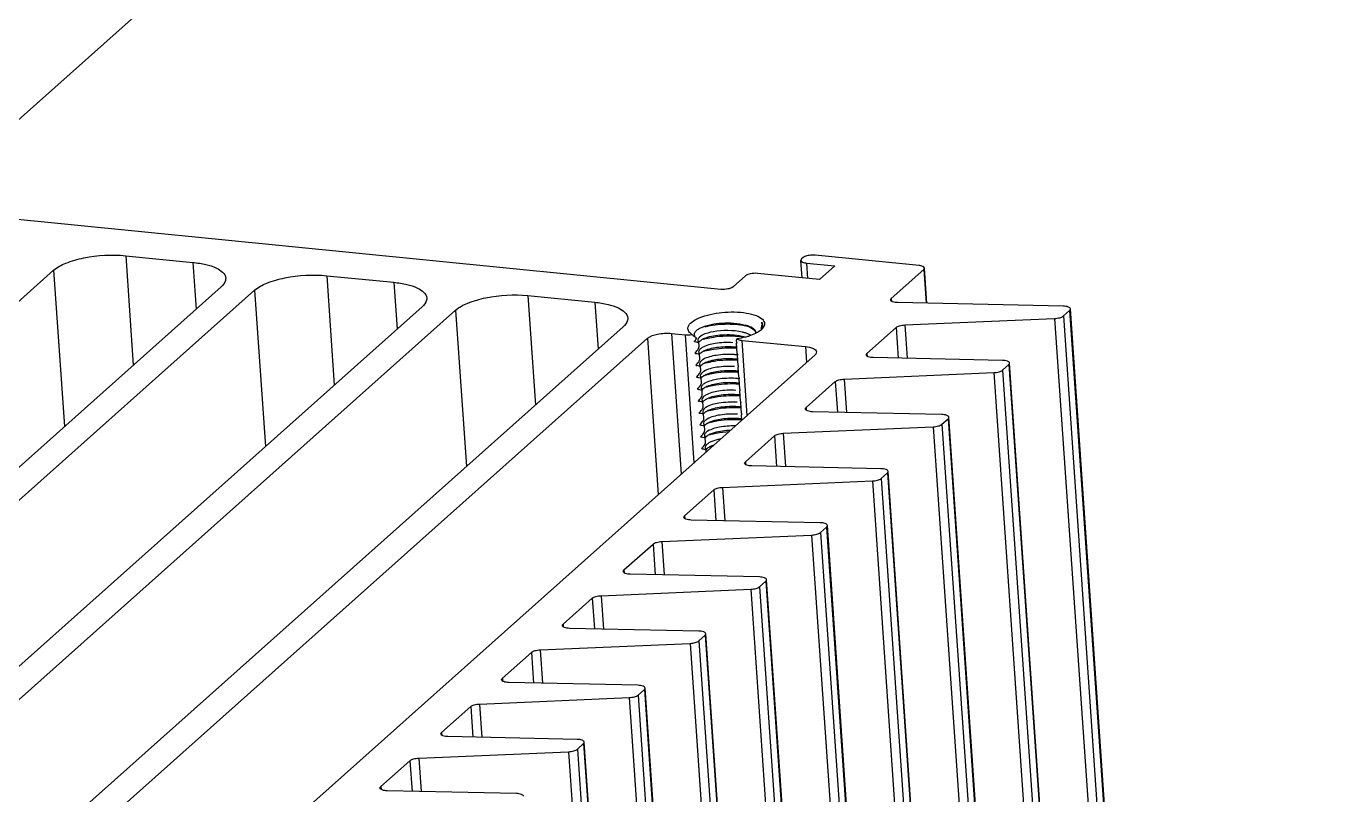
# Model space of a CAD drawing. Extents: x -425 to 6552, y -3049 to 3105.
# Drawn here: x 28.8 to 59.18, y -1692.19 to -1674.24 of the extents above; entities that cross this region are included whole.
import ezdxf

# ---------------------------------------------------------------- set-up
doc = ezdxf.new("R2010")
doc.units = 0
doc.layers.get('0').update_dxf_attribs({"linetype": 'CONTINUOUS'})

msp = doc.modelspace()

# ---------------------------------------------------------------- linework, layer by layer
at = {"color": 7, "linetype": 'CONTINUOUS'}
for p, q in [((47.046, -1660.006), (28.254, -1676.758)), ((45.017, -1680.389), (5.923, -1676.514)), ((31.127, -1679.605), (32.691, -1679.76)), ((31.127, -1679.605), (31.303, -1682.159)), ((49.639, -1679.832), (47.215, -1679.592)), ((32.691, -1679.76), (32.766, -1680.854)), ((46.91, -1680.12), (46.882, -1679.713)), ((46.934, -1679.649), (46.9, -1679.679)), ((47.01, -1679.775), (47.675, -1679.841)), ((47.01, -1679.775), (47.035, -1680.133)), ((47.675, -1679.841), (47.316, -1680.16)), ((49.823, -1680.715), (49.767, -1679.894)), ((14.494, -1693.27), (29.442, -1679.945)), ((29.442, -1679.945), (29.693, -1683.594)), ((35.819, -1680.07), (37.382, -1680.225)), ((35.819, -1680.07), (35.994, -1682.624)), ((37.382, -1680.225), (37.458, -1681.32)), ((45.588, -1680.074), (45.298, -1680.333)), ((47.316, -1680.16), (45.869, -1680.017)), ((48.993, -1680.602), (49.749, -1679.928)), ((49.749, -1679.928), (49.803, -1680.714)), ((33.351, -1680.333), (18.404, -1693.658)), ((19.185, -1693.736), (34.133, -1680.41)), ((34.133, -1680.41), (34.384, -1684.059)), ((38.043, -1680.798), (23.095, -1694.123)), ((40.51, -1680.535), (42.074, -1680.69)), ((40.51, -1680.535), (40.685, -1683.089)), ((42.074, -1680.69), (42.149, -1681.785)), ((48.993, -1680.602), (48.997, -1680.666)), ((53.005, -1680.783), (49.141, -1680.7)), ((23.877, -1694.201), (38.825, -1680.875)), ((38.825, -1680.875), (39.075, -1684.525)), ((49.308, -1681.22), (52.804, -1681.069)), ((52.804, -1681.069), (58.815, -1768.537)), ((53.009, -1681.01), (53.154, -1680.881)), ((53.009, -1681.01), (59.02, -1768.478)), ((53.154, -1680.881), (59.165, -1768.349)), ((59.183, -1768.315), (53.172, -1680.847)), ((42.734, -1681.263), (27.786, -1694.588)), ((43.864, -1681.417), (44.182, -1681.449)), ((43.864, -1681.417), (44.09, -1684.702)), ((44.339, -1681.441), (44.324, -1681.43)), ((45.588, -1681.229), (45.591, -1681.23)), ((48.423, -1681.884), (49.102, -1681.279)), ((49.102, -1681.279), (49.152, -1681.995)), ((49.308, -1681.22), (49.361, -1681.999)), ((28.867, -1694.399), (43.302, -1681.531)), ((43.302, -1681.531), (43.553, -1685.18)), ((44.182, -1681.449), (44.387, -1684.437)), ((44.506, -1681.725), (44.499, -1681.625)), ((45.379, -1681.606), (45.378, -1681.593)), ((45.398, -1681.885), (45.382, -1681.646)), ((45.501, -1681.58), (46.992, -1681.727)), ((45.501, -1681.58), (45.622, -1683.336)), ((46.992, -1681.727), (47.017, -1682.092)), ((47.212, -1681.919), (32.776, -1694.787)), ((44.525, -1682.004), (44.518, -1681.903)), ((45.418, -1682.163), (45.401, -1681.925)), ((48.423, -1681.884), (48.427, -1681.948)), ((51.587, -1682.047), (48.572, -1681.982)), ((44.544, -1682.282), (44.537, -1682.181)), ((45.437, -1682.441), (45.42, -1682.203)), ((47.89, -1682.484), (51.386, -1682.333)), ((51.386, -1682.333), (57.397, -1769.801)), ((51.591, -1682.274), (51.736, -1682.145)), ((51.591, -1682.274), (57.602, -1769.742)), ((51.736, -1682.145), (57.747, -1769.613)), ((57.765, -1769.579), (51.754, -1682.111)), ((44.563, -1682.56), (44.556, -1682.46)), ((45.456, -1682.72), (45.439, -1682.481)), ((47.005, -1683.148), (47.685, -1682.543)), ((47.685, -1682.543), (47.734, -1683.259)), ((47.89, -1682.484), (47.943, -1683.263)), ((44.582, -1682.839), (44.575, -1682.738)), ((45.475, -1682.998), (45.459, -1682.759)), ((44.601, -1683.117), (44.594, -1683.016)), ((45.494, -1683.276), (45.478, -1683.038)), ((47.005, -1683.148), (47.009, -1683.212)), ((50.169, -1683.311), (47.154, -1683.246)), ((44.62, -1683.395), (44.613, -1683.294)), ((45.505, -1683.44), (45.497, -1683.316)), ((50.173, -1683.538), (50.318, -1683.409)), ((50.173, -1683.538), (56.184, -1771.006)), ((50.318, -1683.409), (56.329, -1770.877)), ((56.347, -1770.843), (50.336, -1683.375)), ((44.639, -1683.673), (44.633, -1683.573)), ((44.659, -1683.952), (44.652, -1683.851)), ((45.587, -1684.412), (46.267, -1683.807)), ((46.267, -1683.807), (46.316, -1684.523)), ((46.472, -1683.748), (49.968, -1683.597)), ((46.472, -1683.748), (46.525, -1684.527)), ((49.968, -1683.597), (55.979, -1771.065)), ((44.674, -1684.18), (44.671, -1684.129)), ((45.587, -1684.412), (45.592, -1684.476)), ((48.751, -1684.575), (45.736, -1684.51)), ((48.755, -1684.802), (48.9, -1684.673)), ((48.9, -1684.673), (54.911, -1772.141)), ((54.929, -1772.107), (48.918, -1684.639)), ((44.169, -1685.676), (44.849, -1685.071)), ((44.849, -1685.071), (44.898, -1685.787)), ((45.054, -1685.012), (48.55, -1684.861)), ((45.054, -1685.012), (45.107, -1685.791)), ((48.55, -1684.861), (54.561, -1772.329)), ((48.755, -1684.802), (54.766, -1772.27)), ((44.169, -1685.676), (44.174, -1685.74)), ((47.333, -1685.839), (44.318, -1685.774)), ((47.337, -1686.066), (47.482, -1685.937)), ((47.482, -1685.937), (53.494, -1773.405)), ((53.511, -1773.371), (47.5, -1685.903)), ((43.636, -1686.276), (47.132, -1686.125)), ((43.636, -1686.276), (43.69, -1687.055)), ((47.132, -1686.125), (53.143, -1773.593)), ((47.337, -1686.066), (53.348, -1773.534)), ((42.751, -1686.94), (43.431, -1686.335)), ((43.431, -1686.335), (43.48, -1687.051)), ((42.751, -1686.94), (42.756, -1687.004)), ((45.916, -1687.103), (42.9, -1687.038)), ((45.919, -1687.33), (46.064, -1687.201)), ((46.064, -1687.201), (52.076, -1774.669)), ((52.093, -1774.635), (46.082, -1687.167)), ((42.218, -1687.54), (45.714, -1687.389)), ((45.714, -1687.389), (51.725, -1774.857)), ((45.919, -1687.33), (51.931, -1774.798)), ((41.333, -1688.204), (42.013, -1687.599)), ((42.013, -1687.599), (42.062, -1688.315)), ((42.218, -1687.54), (42.272, -1688.319)), ((41.333, -1688.204), (41.338, -1688.268)), ((44.498, -1688.367), (41.482, -1688.302)), ((40.8, -1688.804), (44.296, -1688.653)), ((44.296, -1688.653), (50.307, -1776.121)), ((44.501, -1688.594), (44.647, -1688.465)), ((44.501, -1688.594), (50.513, -1776.062)), ((44.647, -1688.465), (50.658, -1775.933)), ((50.676, -1775.899), (44.664, -1688.431)), ((39.915, -1689.468), (40.595, -1688.863)), ((40.595, -1688.863), (40.644, -1689.579)), ((40.8, -1688.804), (40.854, -1689.583)), ((39.915, -1689.468), (39.92, -1689.532)), ((43.08, -1689.631), (40.064, -1689.566)), ((39.382, -1690.068), (42.878, -1689.917)), ((42.878, -1689.917), (48.89, -1777.385)), ((43.084, -1689.858), (43.229, -1689.729)), ((43.084, -1689.858), (49.095, -1777.326)), ((43.229, -1689.729), (49.24, -1777.197)), ((49.258, -1777.163), (43.246, -1689.695)), ((38.498, -1690.732), (39.177, -1690.127)), ((39.177, -1690.127), (39.226, -1690.843)), ((39.382, -1690.068), (39.436, -1690.847)), ((38.498, -1690.732), (38.502, -1690.796)), ((41.662, -1690.895), (38.646, -1690.83)), ((41.666, -1691.122), (41.811, -1690.993)), ((41.666, -1691.122), (47.677, -1778.59)), ((41.811, -1690.993), (47.822, -1778.461)), ((47.84, -1778.427), (41.828, -1690.959)), ((37.08, -1691.996), (37.759, -1691.391)), ((37.759, -1691.391), (37.808, -1692.107)), ((37.964, -1691.332), (41.46, -1691.181)), ((37.964, -1691.332), (38.018, -1692.111)), ((41.46, -1691.181), (47.472, -1778.649)), ((37.08, -1691.996), (37.084, -1692.06)), ((40.244, -1692.159), (37.229, -1692.094))]:
    msp.add_line(p, q, dxfattribs=at)
for centre, radius, start, end in [((44.368, -1681.3), 0.124, 194.6675, 197.9932), ((45.274, -1682.441), 1.079, 73.198, 76.9904), ((45.396, -1682.036), 0.83, 72.7103, 76.5685), ((45.659, -1680.987), 0.457, 307.5987, 308.7641), ((45.775, -1681.214), 0.201, 2.4301, 16.2556), ((45.747, -1681.086), 0.324, 314.5652, 316.0454), ((44.959, -1679.917), 1.779, 251.3247, 252.2676), ((44.155, -1681.324), 0.362, 323.43, 325.7218), ((44.539, -1681.572), 0.0618, 174.0515, 183.9082), ((44.565, -1681.559), 0.0906, 212.9522, 218.5234), ((45.005, -1682.828), 1.332, 104.6714, 108.1079), ((44.846, -1682.055), 0.564, 113.9571, 115.8566), ((45.556, -1681.594), 0.177, 184.0004, 195.0615), ((45.498, -1681.603), 0.122, 151.8524, 156.8515), ((45.238, -1683.31), 1.832, 79.6564, 84.1024), ((45.542, -1681.164), 0.418, 260.8778, 264.3808), ((45.16, -1679.91), 1.649, 284.8684, 287.9839), ((45.463, -1681.931), 0.534, 61.5746, 63.1947), ((44.978, -1680.196), 1.779, 251.3247, 252.2676), ((44.558, -1681.85), 0.0615, 175.8112, 183.9343), ((44.584, -1681.837), 0.0915, 213.6089, 218.5093), ((45.024, -1683.106), 1.332, 104.6714, 108.1079), ((44.865, -1682.333), 0.564, 113.9629, 115.8579), ((45.203, -1683.611), 1.702, 83.2682, 86.0179), ((45.575, -1681.872), 0.177, 183.9895, 195.0529), ((44.997, -1680.474), 1.779, 251.3247, 252.2676), ((44.577, -1682.128), 0.0615, 175.8127, 183.9347), ((44.604, -1682.115), 0.0915, 213.6135, 218.5093), ((45.044, -1683.385), 1.332, 104.6714, 108.1079), ((44.884, -1682.612), 0.564, 113.9638, 115.8568), ((45.594, -1682.151), 0.177, 183.9895, 195.0529), ((45.016, -1680.752), 1.779, 251.3247, 252.2676), ((44.596, -1682.407), 0.0615, 175.8129, 183.9343), ((44.623, -1682.393), 0.0915, 213.609, 218.5093), ((45.063, -1683.663), 1.332, 104.6714, 108.1079), ((44.903, -1682.89), 0.564, 113.9683, 115.8581), ((45.082, -1683.941), 1.332, 104.6714, 108.1079), ((44.921, -1683.167), 0.563, 114.055, 115.859), ((45.242, -1684.167), 1.702, 83.268, 86.0075), ((45.613, -1682.429), 0.177, 183.9901, 195.0532), ((45.036, -1681.03), 1.779, 251.3247, 252.2676), ((44.615, -1682.685), 0.0615, 175.8181, 183.9348), ((44.642, -1682.672), 0.0915, 213.6153, 218.5092), ((44.634, -1682.963), 0.0615, 175.9112, 183.9355), ((45.138, -1684.353), 1.471, 103.3147, 106.3993), ((45.632, -1682.707), 0.177, 183.9895, 195.0529), ((45.085, -1681.218), 1.874, 251.3432, 252.0317), ((44.661, -1682.95), 0.0916, 213.6396, 218.5087), ((44.653, -1683.241), 0.0611, 178.7809, 183.9648), ((45.12, -1684.498), 1.332, 104.6714, 108.1079), ((44.96, -1683.724), 0.563, 114.0464, 115.8593), ((45.651, -1682.986), 0.177, 183.9902, 195.0532), ((45.074, -1681.587), 1.779, 251.3247, 252.2676), ((45.123, -1681.775), 1.874, 251.3431, 252.0324), ((44.681, -1683.227), 0.0929, 214.5795, 218.4913), ((44.673, -1683.52), 0.0615, 175.9041, 183.9354), ((44.699, -1683.506), 0.0916, 213.6377, 218.5088), ((45.139, -1684.776), 1.332, 104.6714, 108.1079), ((44.982, -1684.008), 0.57, 113.6818, 115.8502), ((45.671, -1683.264), 0.177, 183.9895, 195.0529), ((45.112, -1682.144), 1.779, 251.3247, 252.2676), ((44.692, -1683.798), 0.0615, 175.7541, 183.9338), ((44.718, -1683.785), 0.0915, 213.6143, 218.5093), ((45.158, -1685.054), 1.332, 104.6714, 108.1079), ((45, -1684.285), 0.569, 113.7509, 115.8512), ((45.131, -1682.422), 1.779, 251.3247, 252.2676), ((44.711, -1684.076), 0.0616, 175.0209, 183.9234), ((44.737, -1684.063), 0.0911, 213.3103, 218.5156), ((44.987, -1684.495), 0.493, 115.8961, 117.4415)]:
    msp.add_arc(centre, radius, start, end, dxfattribs=at)
for points, knots in [([(29.442, -1679.945), (29.524, -1679.872), (29.758, -1679.753), (30.32, -1679.599), (30.802, -1679.572), (31.127, -1679.605)], [0, 0, 0, 0, 0.188786, 0.439266, 1, 1, 1, 1]), ([(47.141, -1679.59), (47.1, -1679.592), (47.028, -1679.602), (46.957, -1679.628), (46.934, -1679.649)], [0, 0, 0, 0, 0.57438, 1, 1, 1, 1]), ([(32.691, -1679.76), (32.794, -1679.77), (32.985, -1679.801), (33.257, -1679.882), (33.451, -1680.022), (33.458, -1680.129)], [0, 0, 0, 0, 0.351097, 0.639532, 1, 1, 1, 1]), ([(46.882, -1679.713), (46.883, -1679.731), (46.932, -1679.766), (46.979, -1679.772), (47.01, -1679.775)], [0, 0, 0, 0, 0.361171, 1, 1, 1, 1]), ([(49.767, -1679.894), (49.766, -1679.876), (49.716, -1679.841), (49.67, -1679.835), (49.639, -1679.832)], [0, 0, 0, 0, 0.361171, 1, 1, 1, 1]), ([(33.458, -1680.129), (33.459, -1680.146), (33.452, -1680.225), (33.397, -1680.292), (33.351, -1680.333)], [0, 0, 0, 0, 0.217324, 1, 1, 1, 1]), ([(34.133, -1680.41), (34.215, -1680.337), (34.449, -1680.218), (35.011, -1680.064), (35.493, -1680.037), (35.819, -1680.07)], [0, 0, 0, 0, 0.188786, 0.439266, 1, 1, 1, 1]), ([(37.382, -1680.225), (37.486, -1680.235), (37.676, -1680.266), (37.948, -1680.347), (38.142, -1680.487), (38.149, -1680.594)], [0, 0, 0, 0, 0.351097, 0.639532, 1, 1, 1, 1]), ([(45.869, -1680.017), (45.815, -1680.012), (45.719, -1680.018), (45.62, -1680.046), (45.588, -1680.074)], [0, 0, 0, 0, 0.562544, 1, 1, 1, 1]), ([(38.825, -1680.875), (38.907, -1680.802), (39.14, -1680.683), (39.702, -1680.529), (40.185, -1680.503), (40.51, -1680.535)], [0, 0, 0, 0, 0.188786, 0.439266, 1, 1, 1, 1]), ([(45.298, -1680.333), (45.266, -1680.361), (45.167, -1680.388), (45.071, -1680.395), (45.017, -1680.389)], [0, 0, 0, 0, 0.437456, 1, 1, 1, 1]), ([(38.149, -1680.594), (38.151, -1680.611), (38.143, -1680.69), (38.089, -1680.757), (38.043, -1680.798)], [0, 0, 0, 0, 0.217324, 1, 1, 1, 1]), ([(42.074, -1680.69), (42.177, -1680.7), (42.367, -1680.731), (42.64, -1680.812), (42.833, -1680.952), (42.841, -1681.059)], [0, 0, 0, 0, 0.351097, 0.639532, 1, 1, 1, 1]), ([(49.141, -1680.7), (49.102, -1680.699), (49.045, -1680.696), (48.976, -1680.658), (48.975, -1680.636)], [0, 0, 0, 0, 0.646088, 1, 1, 1, 1]), ([(53.172, -1680.847), (53.17, -1680.825), (53.102, -1680.787), (53.045, -1680.784), (53.005, -1680.783)], [0, 0, 0, 0, 0.353912, 1, 1, 1, 1]), ([(42.841, -1681.059), (42.842, -1681.076), (42.835, -1681.155), (42.78, -1681.222), (42.734, -1681.263)], [0, 0, 0, 0, 0.217324, 1, 1, 1, 1]), ([(44.251, -1681.262), (44.265, -1681.219), (44.347, -1681.131), (44.61, -1680.998), (45.048, -1680.91), (45.503, -1680.912), (45.82, -1680.987), (45.943, -1681.049), (45.984, -1681.088)], [0, 0, 0, 0, 0.074225, 0.181756, 0.475206, 0.784396, 0.908781, 1, 1, 1, 1]), ([(45.984, -1681.088), (46.013, -1681.115), (46.061, -1681.199), (46.01, -1681.28), (45.98, -1681.311)], [0, 0, 0, 0, 0.485507, 1, 1, 1, 1]), ([(52.804, -1681.069), (52.845, -1681.067), (52.916, -1681.057), (52.986, -1681.031), (53.009, -1681.01)], [0, 0, 0, 0, 0.57436, 1, 1, 1, 1]), ([(43.302, -1681.531), (43.366, -1681.475), (43.563, -1681.42), (43.756, -1681.407), (43.864, -1681.417)], [0, 0, 0, 0, 0.437456, 1, 1, 1, 1]), ([(44.399, -1681.425), (44.401, -1681.418), (44.41, -1681.386), (44.434, -1681.36), (44.454, -1681.343)], [0, 0, 0, 0, 0.215027, 1, 1, 1, 1]), ([(44.454, -1681.343), (44.46, -1681.338), (44.488, -1681.316), (44.519, -1681.299), (44.544, -1681.287)], [0, 0, 0, 0, 0.223291, 1, 1, 1, 1]), ([(45.517, -1681.39), (45.295, -1681.338), (44.959, -1681.343), (44.621, -1681.426), (44.483, -1681.517), (44.478, -1681.565)], [0, 0, 0, 0, 0.622238, 0.866685, 1, 1, 1, 1]), ([(44.544, -1681.287), (44.697, -1681.213), (45.054, -1681.156), (45.414, -1681.173), (45.588, -1681.229)], [0, 0, 0, 0, 0.481005, 1, 1, 1, 1]), ([(44.616, -1681.539), (44.733, -1681.488), (45.012, -1681.439), (45.292, -1681.443), (45.44, -1681.468)], [0, 0, 0, 0, 0.458296, 1, 1, 1, 1]), ([(44.649, -1681.261), (44.799, -1681.221), (45.116, -1681.184), (45.434, -1681.205), (45.59, -1681.238)], [0, 0, 0, 0, 0.49328, 1, 1, 1, 1]), ([(45.591, -1681.23), (45.622, -1681.24), (45.716, -1681.276), (45.815, -1681.344), (45.834, -1681.412)], [0, 0, 0, 0, 0.320096, 1, 1, 1, 1]), ([(45.768, -1681.302), (45.76, -1681.296), (45.72, -1681.272), (45.677, -1681.255), (45.642, -1681.244)], [0, 0, 0, 0, 0.219849, 1, 1, 1, 1]), ([(45.938, -1681.349), (45.93, -1681.355), (45.893, -1681.381), (45.854, -1681.403), (45.823, -1681.418)], [0, 0, 0, 0, 0.228877, 1, 1, 1, 1]), ([(45.967, -1681.158), (45.984, -1681.185), (46.001, -1681.254), (45.967, -1681.316), (45.945, -1681.343)], [0, 0, 0, 0, 0.475043, 1, 1, 1, 1]), ([(49.102, -1681.279), (49.125, -1681.258), (49.196, -1681.232), (49.266, -1681.222), (49.308, -1681.22)], [0, 0, 0, 0, 0.42564, 1, 1, 1, 1]), ([(44.339, -1681.441), (44.35, -1681.45), (44.389, -1681.478), (44.427, -1681.507), (44.454, -1681.528)], [0, 0, 0, 0, 0.285779, 1, 1, 1, 1]), ([(44.497, -1681.628), (44.491, -1681.634), (44.458, -1681.622), (44.435, -1681.617), (44.417, -1681.611)], [0, 0, 0, 0, 0.321065, 1, 1, 1, 1]), ([(44.477, -1681.576), (44.478, -1681.578), (44.478, -1681.583), (44.479, -1681.588), (44.48, -1681.591)], [0, 0, 0, 0, 0.496907, 1, 1, 1, 1]), ([(44.48, -1681.591), (44.481, -1681.594), (44.484, -1681.6), (44.487, -1681.605), (44.489, -1681.608)], [0, 0, 0, 0, 0.488937, 1, 1, 1, 1]), ([(44.487, -1681.784), (44.49, -1681.779), (44.499, -1681.76), (44.506, -1681.74), (44.506, -1681.725)], [0, 0, 0, 0, 0.302143, 1, 1, 1, 1]), ([(44.494, -1681.615), (44.495, -1681.616), (44.496, -1681.619), (44.497, -1681.621), (44.498, -1681.622)], [0, 0, 0, 0, 0.560792, 1, 1, 1, 1]), ([(44.499, -1681.625), (44.499, -1681.625), (44.499, -1681.626), (44.498, -1681.627), (44.497, -1681.628)], [0, 0, 0, 0, 0.518763, 1, 1, 1, 1]), ([(44.498, -1681.622), (44.498, -1681.622), (44.498, -1681.623), (44.499, -1681.624), (44.499, -1681.625)], [0, 0, 0, 0, 0.539374, 1, 1, 1, 1]), ([(44.508, -1681.611), (44.52, -1681.597), (44.542, -1681.58), (44.565, -1681.566), (44.571, -1681.562)], [0, 0, 0, 0, 0.716872, 1, 1, 1, 1]), ([(45.292, -1681.634), (45.155, -1681.625), (44.914, -1681.637), (44.672, -1681.694), (44.581, -1681.748)], [0, 0, 0, 0, 0.566284, 1, 1, 1, 1]), ([(44.636, -1681.818), (44.738, -1681.772), (44.985, -1681.723), (45.233, -1681.72), (45.368, -1681.734)], [0, 0, 0, 0, 0.452662, 1, 1, 1, 1]), ([(44.668, -1681.539), (44.725, -1681.524), (44.974, -1681.474), (45.232, -1681.467), (45.427, -1681.488)], [0, 0, 0, 0, 0.231512, 1, 1, 1, 1]), ([(45.385, -1681.64), (45.384, -1681.641), (45.383, -1681.643), (45.382, -1681.645), (45.382, -1681.646)], [0, 0, 0, 0, 0.572628, 1, 1, 1, 1]), ([(45.39, -1681.546), (45.395, -1681.549), (45.421, -1681.565), (45.452, -1681.573), (45.476, -1681.576)], [0, 0, 0, 0, 0.197995, 1, 1, 1, 1]), ([(46.992, -1681.727), (47.054, -1681.734), (47.147, -1681.745), (47.245, -1681.815), (47.247, -1681.85)], [0, 0, 0, 0, 0.638829, 1, 1, 1, 1]), ([(44.409, -1681.881), (44.432, -1681.859), (44.46, -1681.827), (44.482, -1681.792), (44.487, -1681.784)], [0, 0, 0, 0, 0.773161, 1, 1, 1, 1]), ([(44.517, -1681.906), (44.51, -1681.912), (44.478, -1681.9), (44.454, -1681.895), (44.436, -1681.89)], [0, 0, 0, 0, 0.320931, 1, 1, 1, 1]), ([(44.547, -1681.77), (44.54, -1681.776), (44.517, -1681.796), (44.498, -1681.824), (44.496, -1681.845)], [0, 0, 0, 0, 0.30482, 1, 1, 1, 1]), ([(44.496, -1681.854), (44.497, -1681.857), (44.497, -1681.862), (44.499, -1681.867), (44.5, -1681.87)], [0, 0, 0, 0, 0.496421, 1, 1, 1, 1]), ([(44.5, -1681.87), (44.501, -1681.873), (44.503, -1681.879), (44.506, -1681.885), (44.508, -1681.887)], [0, 0, 0, 0, 0.488693, 1, 1, 1, 1]), ([(44.506, -1682.063), (44.509, -1682.057), (44.518, -1682.039), (44.526, -1682.018), (44.525, -1682.004)], [0, 0, 0, 0, 0.302143, 1, 1, 1, 1]), ([(44.513, -1681.894), (44.514, -1681.895), (44.515, -1681.897), (44.517, -1681.899), (44.517, -1681.9)], [0, 0, 0, 0, 0.560792, 1, 1, 1, 1]), ([(44.567, -1682.048), (44.559, -1682.054), (44.536, -1682.074), (44.517, -1682.102), (44.516, -1682.124)], [0, 0, 0, 0, 0.304937, 1, 1, 1, 1]), ([(44.517, -1681.9), (44.517, -1681.901), (44.518, -1681.902), (44.518, -1681.902), (44.518, -1681.903)], [0, 0, 0, 0, 0.539374, 1, 1, 1, 1]), ([(44.518, -1681.903), (44.518, -1681.903), (44.518, -1681.905), (44.517, -1681.906), (44.517, -1681.906)], [0, 0, 0, 0, 0.518858, 1, 1, 1, 1]), ([(44.527, -1681.89), (44.54, -1681.875), (44.561, -1681.858), (44.584, -1681.844), (44.591, -1681.84)], [0, 0, 0, 0, 0.71686, 1, 1, 1, 1]), ([(45.322, -1681.913), (45.183, -1681.903), (44.938, -1681.914), (44.692, -1681.972), (44.6, -1682.026)], [0, 0, 0, 0, 0.56606, 1, 1, 1, 1]), ([(44.655, -1682.096), (44.757, -1682.051), (45.004, -1682.001), (45.253, -1681.998), (45.387, -1682.012)], [0, 0, 0, 0, 0.452773, 1, 1, 1, 1]), ([(44.687, -1681.817), (44.738, -1681.804), (44.965, -1681.757), (45.198, -1681.747), (45.375, -1681.76)], [0, 0, 0, 0, 0.230674, 1, 1, 1, 1]), ([(44.706, -1682.096), (44.758, -1682.082), (44.984, -1682.035), (45.217, -1682.026), (45.395, -1682.038)], [0, 0, 0, 0, 0.230674, 1, 1, 1, 1]), ([(45.404, -1681.918), (45.403, -1681.919), (45.402, -1681.921), (45.401, -1681.924), (45.401, -1681.925)], [0, 0, 0, 0, 0.572602, 1, 1, 1, 1]), ([(47.247, -1681.85), (47.248, -1681.869), (47.236, -1681.895), (47.217, -1681.913), (47.212, -1681.919)], [0, 0, 0, 0, 0.702694, 1, 1, 1, 1]), ([(48.572, -1681.982), (48.532, -1681.981), (48.475, -1681.978), (48.407, -1681.94), (48.405, -1681.918)], [0, 0, 0, 0, 0.646088, 1, 1, 1, 1]), ([(51.754, -1682.111), (51.752, -1682.089), (51.684, -1682.051), (51.627, -1682.048), (51.587, -1682.047)], [0, 0, 0, 0, 0.353912, 1, 1, 1, 1]), ([(44.428, -1682.159), (44.451, -1682.137), (44.479, -1682.106), (44.501, -1682.071), (44.506, -1682.063)], [0, 0, 0, 0, 0.773161, 1, 1, 1, 1]), ([(44.447, -1682.437), (44.47, -1682.415), (44.498, -1682.384), (44.521, -1682.349), (44.525, -1682.341)], [0, 0, 0, 0, 0.773161, 1, 1, 1, 1]), ([(44.536, -1682.184), (44.529, -1682.19), (44.497, -1682.178), (44.473, -1682.174), (44.455, -1682.168)], [0, 0, 0, 0, 0.321071, 1, 1, 1, 1]), ([(44.516, -1682.132), (44.516, -1682.135), (44.517, -1682.141), (44.518, -1682.146), (44.519, -1682.148)], [0, 0, 0, 0, 0.496418, 1, 1, 1, 1]), ([(44.519, -1682.148), (44.52, -1682.151), (44.522, -1682.157), (44.526, -1682.163), (44.527, -1682.166)], [0, 0, 0, 0, 0.488691, 1, 1, 1, 1]), ([(44.525, -1682.341), (44.528, -1682.335), (44.537, -1682.317), (44.545, -1682.296), (44.544, -1682.282)], [0, 0, 0, 0, 0.302143, 1, 1, 1, 1]), ([(44.532, -1682.172), (44.533, -1682.173), (44.534, -1682.175), (44.536, -1682.177), (44.536, -1682.178)], [0, 0, 0, 0, 0.560792, 1, 1, 1, 1]), ([(44.586, -1682.327), (44.578, -1682.332), (44.555, -1682.352), (44.536, -1682.381), (44.535, -1682.402)], [0, 0, 0, 0, 0.304806, 1, 1, 1, 1]), ([(44.536, -1682.178), (44.536, -1682.179), (44.537, -1682.18), (44.537, -1682.181), (44.537, -1682.181)], [0, 0, 0, 0, 0.539374, 1, 1, 1, 1]), ([(44.537, -1682.181), (44.537, -1682.182), (44.537, -1682.183), (44.536, -1682.184), (44.536, -1682.184)], [0, 0, 0, 0, 0.518759, 1, 1, 1, 1]), ([(44.546, -1682.168), (44.559, -1682.154), (44.58, -1682.137), (44.603, -1682.123), (44.609, -1682.119)], [0, 0, 0, 0, 0.716878, 1, 1, 1, 1]), ([(45.33, -1682.19), (45.194, -1682.181), (44.952, -1682.193), (44.71, -1682.251), (44.619, -1682.304)], [0, 0, 0, 0, 0.566281, 1, 1, 1, 1]), ([(44.674, -1682.374), (44.776, -1682.329), (45.023, -1682.28), (45.271, -1682.277), (45.406, -1682.291)], [0, 0, 0, 0, 0.452646, 1, 1, 1, 1]), ([(44.725, -1682.374), (44.777, -1682.36), (45.003, -1682.314), (45.237, -1682.304), (45.414, -1682.316)], [0, 0, 0, 0, 0.230674, 1, 1, 1, 1]), ([(45.423, -1682.197), (45.422, -1682.198), (45.421, -1682.199), (45.42, -1682.202), (45.42, -1682.203)], [0, 0, 0, 0, 0.572602, 1, 1, 1, 1]), ([(51.386, -1682.333), (51.427, -1682.331), (51.498, -1682.321), (51.568, -1682.295), (51.591, -1682.274)], [0, 0, 0, 0, 0.57436, 1, 1, 1, 1]), ([(44.466, -1682.716), (44.489, -1682.694), (44.517, -1682.662), (44.54, -1682.627), (44.544, -1682.619)], [0, 0, 0, 0, 0.773161, 1, 1, 1, 1]), ([(44.555, -1682.463), (44.548, -1682.469), (44.516, -1682.457), (44.492, -1682.452), (44.475, -1682.446)], [0, 0, 0, 0, 0.320919, 1, 1, 1, 1]), ([(44.535, -1682.411), (44.535, -1682.413), (44.536, -1682.419), (44.537, -1682.424), (44.538, -1682.427)], [0, 0, 0, 0, 0.496421, 1, 1, 1, 1]), ([(44.538, -1682.427), (44.539, -1682.43), (44.541, -1682.436), (44.545, -1682.441), (44.547, -1682.444)], [0, 0, 0, 0, 0.488693, 1, 1, 1, 1]), ([(44.544, -1682.619), (44.547, -1682.614), (44.557, -1682.595), (44.564, -1682.575), (44.563, -1682.56)], [0, 0, 0, 0, 0.302143, 1, 1, 1, 1]), ([(44.551, -1682.45), (44.552, -1682.451), (44.554, -1682.453), (44.555, -1682.456), (44.555, -1682.457)], [0, 0, 0, 0, 0.560792, 1, 1, 1, 1]), ([(44.605, -1682.605), (44.597, -1682.611), (44.574, -1682.63), (44.555, -1682.659), (44.554, -1682.68)], [0, 0, 0, 0, 0.30493, 1, 1, 1, 1]), ([(44.555, -1682.457), (44.555, -1682.457), (44.556, -1682.458), (44.556, -1682.459), (44.556, -1682.46)], [0, 0, 0, 0, 0.539374, 1, 1, 1, 1]), ([(44.556, -1682.46), (44.556, -1682.46), (44.556, -1682.461), (44.555, -1682.462), (44.555, -1682.463)], [0, 0, 0, 0, 0.518865, 1, 1, 1, 1]), ([(44.565, -1682.446), (44.578, -1682.432), (44.599, -1682.415), (44.622, -1682.401), (44.629, -1682.397)], [0, 0, 0, 0, 0.716862, 1, 1, 1, 1]), ([(45.36, -1682.469), (45.222, -1682.459), (44.976, -1682.471), (44.73, -1682.529), (44.638, -1682.582)], [0, 0, 0, 0, 0.566046, 1, 1, 1, 1]), ([(44.692, -1682.653), (44.794, -1682.607), (45.042, -1682.558), (45.291, -1682.555), (45.426, -1682.569)], [0, 0, 0, 0, 0.452528, 1, 1, 1, 1]), ([(44.744, -1682.652), (44.796, -1682.639), (45.022, -1682.592), (45.256, -1682.582), (45.433, -1682.595)], [0, 0, 0, 0, 0.230674, 1, 1, 1, 1]), ([(45.442, -1682.475), (45.441, -1682.476), (45.44, -1682.478), (45.439, -1682.48), (45.439, -1682.481)], [0, 0, 0, 0, 0.572615, 1, 1, 1, 1]), ([(47.685, -1682.543), (47.707, -1682.522), (47.778, -1682.496), (47.848, -1682.486), (47.89, -1682.484)], [0, 0, 0, 0, 0.42564, 1, 1, 1, 1]), ([(44.574, -1682.741), (44.568, -1682.747), (44.535, -1682.735), (44.512, -1682.73), (44.494, -1682.725)], [0, 0, 0, 0, 0.320947, 1, 1, 1, 1]), ([(44.554, -1682.689), (44.554, -1682.692), (44.555, -1682.697), (44.556, -1682.702), (44.557, -1682.705)], [0, 0, 0, 0, 0.496417, 1, 1, 1, 1]), ([(44.557, -1682.705), (44.558, -1682.708), (44.561, -1682.714), (44.564, -1682.719), (44.566, -1682.722)], [0, 0, 0, 0, 0.488691, 1, 1, 1, 1]), ([(44.56, -1682.903), (44.562, -1682.901), (44.565, -1682.895), (44.567, -1682.89), (44.569, -1682.887)], [0, 0, 0, 0, 0.510141, 1, 1, 1, 1]), ([(44.57, -1682.729), (44.571, -1682.73), (44.573, -1682.732), (44.574, -1682.734), (44.574, -1682.735)], [0, 0, 0, 0, 0.560792, 1, 1, 1, 1]), ([(44.623, -1682.884), (44.616, -1682.889), (44.593, -1682.909), (44.574, -1682.938), (44.573, -1682.959)], [0, 0, 0, 0, 0.304625, 1, 1, 1, 1]), ([(44.574, -1682.735), (44.575, -1682.736), (44.575, -1682.736), (44.575, -1682.737), (44.575, -1682.738)], [0, 0, 0, 0, 0.539374, 1, 1, 1, 1]), ([(44.575, -1682.738), (44.575, -1682.738), (44.575, -1682.74), (44.574, -1682.741), (44.574, -1682.741)], [0, 0, 0, 0, 0.518846, 1, 1, 1, 1]), ([(44.582, -1682.848), (44.582, -1682.846), (44.582, -1682.843), (44.582, -1682.84), (44.582, -1682.839)], [0, 0, 0, 0, 0.51759, 1, 1, 1, 1]), ([(44.584, -1682.725), (44.597, -1682.71), (44.618, -1682.694), (44.64, -1682.68), (44.647, -1682.676)], [0, 0, 0, 0, 0.716916, 1, 1, 1, 1]), ([(45.366, -1682.747), (45.23, -1682.738), (44.989, -1682.75), (44.748, -1682.808), (44.658, -1682.861)], [0, 0, 0, 0, 0.566238, 1, 1, 1, 1]), ([(44.695, -1682.939), (44.797, -1682.889), (45.051, -1682.837), (45.305, -1682.833), (45.445, -1682.847)], [0, 0, 0, 0, 0.447745, 1, 1, 1, 1]), ([(44.799, -1682.922), (44.849, -1682.91), (45.064, -1682.869), (45.284, -1682.861), (45.451, -1682.873)], [0, 0, 0, 0, 0.233778, 1, 1, 1, 1]), ([(45.461, -1682.753), (45.461, -1682.754), (45.459, -1682.756), (45.458, -1682.758), (45.459, -1682.759)], [0, 0, 0, 0, 0.572602, 1, 1, 1, 1]), ([(44.504, -1683.272), (44.528, -1683.25), (44.556, -1683.219), (44.578, -1683.184), (44.583, -1683.176)], [0, 0, 0, 0, 0.773161, 1, 1, 1, 1]), ([(44.592, -1683.02), (44.584, -1683.025), (44.552, -1683.013), (44.525, -1683.007), (44.506, -1683.001)], [0, 0, 0, 0, 0.333483, 1, 1, 1, 1]), ([(44.573, -1682.967), (44.573, -1682.97), (44.574, -1682.975), (44.575, -1682.981), (44.576, -1682.983)], [0, 0, 0, 0, 0.496397, 1, 1, 1, 1]), ([(44.576, -1682.983), (44.577, -1682.986), (44.58, -1682.992), (44.583, -1682.998), (44.585, -1683.001)], [0, 0, 0, 0, 0.488682, 1, 1, 1, 1]), ([(44.583, -1683.176), (44.586, -1683.17), (44.595, -1683.152), (44.602, -1683.131), (44.601, -1683.117)], [0, 0, 0, 0, 0.302143, 1, 1, 1, 1]), ([(44.589, -1683.007), (44.59, -1683.008), (44.591, -1683.009), (44.592, -1683.011), (44.593, -1683.012)], [0, 0, 0, 0, 0.543177, 1, 1, 1, 1]), ([(44.594, -1683.016), (44.594, -1683.017), (44.594, -1683.018), (44.593, -1683.019), (44.592, -1683.02)], [0, 0, 0, 0, 0.505991, 1, 1, 1, 1]), ([(44.634, -1683.169), (44.628, -1683.174), (44.608, -1683.193), (44.592, -1683.221), (44.592, -1683.24)], [0, 0, 0, 0, 0.300584, 1, 1, 1, 1]), ([(44.592, -1683.246), (44.592, -1683.249), (44.593, -1683.255), (44.595, -1683.26), (44.596, -1683.263)], [0, 0, 0, 0, 0.49561, 1, 1, 1, 1]), ([(44.593, -1683.012), (44.593, -1683.013), (44.594, -1683.014), (44.594, -1683.015), (44.594, -1683.016)], [0, 0, 0, 0, 0.557149, 1, 1, 1, 1]), ([(44.596, -1683.263), (44.597, -1683.266), (44.6, -1683.272), (44.603, -1683.277), (44.605, -1683.28)], [0, 0, 0, 0, 0.488375, 1, 1, 1, 1]), ([(44.622, -1683.281), (44.635, -1683.267), (44.656, -1683.25), (44.679, -1683.236), (44.685, -1683.232)], [0, 0, 0, 0, 0.716911, 1, 1, 1, 1]), ([(45.394, -1683.026), (45.253, -1683.016), (45.005, -1683.028), (44.756, -1683.089), (44.666, -1683.145)], [0, 0, 0, 0, 0.570569, 1, 1, 1, 1]), ([(44.73, -1683.21), (44.833, -1683.164), (45.08, -1683.115), (45.329, -1683.112), (45.464, -1683.126)], [0, 0, 0, 0, 0.452548, 1, 1, 1, 1]), ([(44.783, -1683.209), (44.834, -1683.195), (45.06, -1683.149), (45.294, -1683.139), (45.471, -1683.151)], [0, 0, 0, 0, 0.230674, 1, 1, 1, 1]), ([(45.481, -1683.032), (45.48, -1683.033), (45.478, -1683.034), (45.478, -1683.037), (45.478, -1683.038)], [0, 0, 0, 0, 0.572613, 1, 1, 1, 1]), ([(47.154, -1683.246), (47.114, -1683.245), (47.057, -1683.242), (46.989, -1683.204), (46.987, -1683.182)], [0, 0, 0, 0, 0.646088, 1, 1, 1, 1]), ([(44.612, -1683.298), (44.606, -1683.304), (44.573, -1683.291), (44.55, -1683.287), (44.532, -1683.281)], [0, 0, 0, 0, 0.32095, 1, 1, 1, 1]), ([(44.631, -1683.576), (44.622, -1683.581), (44.59, -1683.569), (44.563, -1683.564), (44.545, -1683.558)], [0, 0, 0, 0, 0.332935, 1, 1, 1, 1]), ([(44.598, -1683.46), (44.6, -1683.457), (44.603, -1683.452), (44.606, -1683.447), (44.607, -1683.444)], [0, 0, 0, 0, 0.51012, 1, 1, 1, 1]), ([(44.608, -1683.285), (44.609, -1683.286), (44.611, -1683.288), (44.612, -1683.291), (44.613, -1683.292)], [0, 0, 0, 0, 0.560792, 1, 1, 1, 1]), ([(44.662, -1683.44), (44.654, -1683.446), (44.631, -1683.466), (44.613, -1683.494), (44.611, -1683.515)], [0, 0, 0, 0, 0.304644, 1, 1, 1, 1]), ([(44.611, -1683.524), (44.611, -1683.527), (44.612, -1683.532), (44.614, -1683.537), (44.614, -1683.54)], [0, 0, 0, 0, 0.496399, 1, 1, 1, 1]), ([(44.613, -1683.294), (44.613, -1683.295), (44.613, -1683.296), (44.613, -1683.297), (44.612, -1683.298)], [0, 0, 0, 0, 0.518844, 1, 1, 1, 1]), ([(44.613, -1683.292), (44.613, -1683.292), (44.613, -1683.293), (44.613, -1683.294), (44.613, -1683.294)], [0, 0, 0, 0, 0.539374, 1, 1, 1, 1]), ([(44.614, -1683.54), (44.615, -1683.543), (44.618, -1683.549), (44.621, -1683.554), (44.623, -1683.557)], [0, 0, 0, 0, 0.488683, 1, 1, 1, 1]), ([(44.62, -1683.405), (44.62, -1683.403), (44.621, -1683.4), (44.62, -1683.397), (44.62, -1683.395)], [0, 0, 0, 0, 0.51766, 1, 1, 1, 1]), ([(44.628, -1683.563), (44.628, -1683.564), (44.63, -1683.566), (44.631, -1683.568), (44.631, -1683.569)], [0, 0, 0, 0, 0.543271, 1, 1, 1, 1]), ([(44.642, -1683.559), (44.655, -1683.544), (44.677, -1683.527), (44.7, -1683.513), (44.707, -1683.509)], [0, 0, 0, 0, 0.716597, 1, 1, 1, 1]), ([(45.405, -1683.303), (45.269, -1683.295), (45.027, -1683.307), (44.786, -1683.364), (44.696, -1683.417)], [0, 0, 0, 0, 0.566243, 1, 1, 1, 1]), ([(44.753, -1683.486), (44.855, -1683.442), (45.101, -1683.393), (45.348, -1683.39), (45.482, -1683.404)], [0, 0, 0, 0, 0.453518, 1, 1, 1, 1]), ([(44.802, -1683.487), (44.853, -1683.474), (45.079, -1683.427), (45.313, -1683.417), (45.49, -1683.43)], [0, 0, 0, 0, 0.230674, 1, 1, 1, 1]), ([(45.5, -1683.31), (45.499, -1683.311), (45.497, -1683.313), (45.497, -1683.315), (45.497, -1683.316)], [0, 0, 0, 0, 0.572602, 1, 1, 1, 1]), ([(49.968, -1683.597), (50.009, -1683.595), (50.08, -1683.585), (50.15, -1683.559), (50.173, -1683.538)], [0, 0, 0, 0, 0.57436, 1, 1, 1, 1]), ([(50.336, -1683.375), (50.335, -1683.353), (50.266, -1683.315), (50.209, -1683.312), (50.169, -1683.311)], [0, 0, 0, 0, 0.353912, 1, 1, 1, 1]), ([(44.542, -1683.829), (44.566, -1683.807), (44.594, -1683.776), (44.616, -1683.741), (44.621, -1683.732)], [0, 0, 0, 0, 0.773161, 1, 1, 1, 1]), ([(44.65, -1683.854), (44.644, -1683.86), (44.612, -1683.848), (44.588, -1683.844), (44.57, -1683.838)], [0, 0, 0, 0, 0.323499, 1, 1, 1, 1]), ([(44.621, -1683.732), (44.624, -1683.727), (44.633, -1683.709), (44.64, -1683.688), (44.639, -1683.674)], [0, 0, 0, 0, 0.302143, 1, 1, 1, 1]), ([(44.682, -1683.717), (44.675, -1683.723), (44.651, -1683.743), (44.632, -1683.772), (44.63, -1683.794)], [0, 0, 0, 0, 0.305443, 1, 1, 1, 1]), ([(44.63, -1683.802), (44.631, -1683.805), (44.631, -1683.81), (44.633, -1683.816), (44.634, -1683.818)], [0, 0, 0, 0, 0.496419, 1, 1, 1, 1]), ([(44.631, -1683.569), (44.631, -1683.569), (44.632, -1683.571), (44.633, -1683.572), (44.633, -1683.573)], [0, 0, 0, 0, 0.557051, 1, 1, 1, 1]), ([(44.633, -1683.573), (44.633, -1683.573), (44.632, -1683.575), (44.631, -1683.576), (44.631, -1683.576)], [0, 0, 0, 0, 0.506809, 1, 1, 1, 1]), ([(44.634, -1683.818), (44.635, -1683.821), (44.637, -1683.827), (44.64, -1683.833), (44.642, -1683.835)], [0, 0, 0, 0, 0.488692, 1, 1, 1, 1]), ([(44.647, -1683.842), (44.648, -1683.843), (44.649, -1683.845), (44.65, -1683.847), (44.651, -1683.848)], [0, 0, 0, 0, 0.560792, 1, 1, 1, 1]), ([(44.652, -1683.851), (44.652, -1683.852), (44.652, -1683.853), (44.651, -1683.854), (44.65, -1683.854)], [0, 0, 0, 0, 0.516893, 1, 1, 1, 1]), ([(44.651, -1683.848), (44.651, -1683.849), (44.651, -1683.85), (44.652, -1683.851), (44.652, -1683.851)], [0, 0, 0, 0, 0.539374, 1, 1, 1, 1]), ([(44.662, -1683.837), (44.675, -1683.822), (44.696, -1683.805), (44.719, -1683.792), (44.726, -1683.788)], [0, 0, 0, 0, 0.717153, 1, 1, 1, 1]), ([(45.349, -1683.578), (45.226, -1683.576), (45.01, -1683.592), (44.795, -1683.649), (44.714, -1683.696)], [0, 0, 0, 0, 0.568628, 1, 1, 1, 1]), ([(44.771, -1683.765), (44.802, -1683.752), (44.954, -1683.699), (45.115, -1683.679), (45.242, -1683.674)], [0, 0, 0, 0, 0.207928, 1, 1, 1, 1]), ([(44.821, -1683.765), (44.85, -1683.758), (44.976, -1683.729), (45.106, -1683.713), (45.205, -1683.707)], [0, 0, 0, 0, 0.232362, 1, 1, 1, 1]), ([(46.267, -1683.807), (46.289, -1683.786), (46.36, -1683.76), (46.431, -1683.75), (46.472, -1683.748)], [0, 0, 0, 0, 0.42564, 1, 1, 1, 1]), ([(44.562, -1684.107), (44.585, -1684.085), (44.613, -1684.054), (44.635, -1684.019), (44.64, -1684.011)], [0, 0, 0, 0, 0.773161, 1, 1, 1, 1]), ([(44.667, -1684.134), (44.658, -1684.136), (44.631, -1684.128), (44.606, -1684.121), (44.589, -1684.116)], [0, 0, 0, 0, 0.35254, 1, 1, 1, 1]), ([(44.64, -1684.011), (44.643, -1684.005), (44.652, -1683.987), (44.66, -1683.966), (44.659, -1683.952)], [0, 0, 0, 0, 0.302143, 1, 1, 1, 1]), ([(44.649, -1684.081), (44.65, -1684.083), (44.65, -1684.088), (44.652, -1684.094), (44.653, -1684.096)], [0, 0, 0, 0, 0.496647, 1, 1, 1, 1]), ([(44.653, -1684.096), (44.654, -1684.099), (44.656, -1684.105), (44.659, -1684.111), (44.661, -1684.113)], [0, 0, 0, 0, 0.488801, 1, 1, 1, 1]), ([(44.666, -1684.12), (44.667, -1684.121), (44.668, -1684.123), (44.67, -1684.126), (44.67, -1684.127)], [0, 0, 0, 0, 0.560792, 1, 1, 1, 1]), ([(44.671, -1684.129), (44.671, -1684.13), (44.67, -1684.132), (44.668, -1684.133), (44.667, -1684.134)], [0, 0, 0, 0, 0.472901, 1, 1, 1, 1]), ([(44.668, -1684.132), (44.673, -1684.125), (44.697, -1684.094), (44.732, -1684.073), (44.76, -1684.058)], [0, 0, 0, 0, 0.202734, 1, 1, 1, 1]), ([(44.67, -1684.127), (44.67, -1684.127), (44.671, -1684.128), (44.671, -1684.129), (44.671, -1684.129)], [0, 0, 0, 0, 0.539374, 1, 1, 1, 1]), ([(45.005, -1683.885), (44.978, -1683.89), (44.884, -1683.91), (44.792, -1683.94), (44.733, -1683.975)], [0, 0, 0, 0, 0.292063, 1, 1, 1, 1]), ([(45.736, -1684.51), (45.696, -1684.509), (45.639, -1684.506), (45.571, -1684.468), (45.569, -1684.446)], [0, 0, 0, 0, 0.646088, 1, 1, 1, 1]), ([(48.918, -1684.639), (48.917, -1684.617), (48.848, -1684.579), (48.791, -1684.576), (48.751, -1684.575)], [0, 0, 0, 0, 0.353912, 1, 1, 1, 1]), ([(44.849, -1685.071), (44.872, -1685.05), (44.942, -1685.024), (45.013, -1685.014), (45.054, -1685.012)], [0, 0, 0, 0, 0.42564, 1, 1, 1, 1]), ([(48.55, -1684.861), (48.591, -1684.859), (48.662, -1684.849), (48.732, -1684.823), (48.755, -1684.802)], [0, 0, 0, 0, 0.57436, 1, 1, 1, 1]), ([(44.318, -1685.774), (44.278, -1685.773), (44.221, -1685.77), (44.153, -1685.732), (44.152, -1685.71)], [0, 0, 0, 0, 0.646088, 1, 1, 1, 1]), ([(47.5, -1685.903), (47.499, -1685.881), (47.43, -1685.843), (47.373, -1685.84), (47.333, -1685.839)], [0, 0, 0, 0, 0.353912, 1, 1, 1, 1]), ([(43.431, -1686.335), (43.454, -1686.314), (43.524, -1686.288), (43.595, -1686.278), (43.636, -1686.276)], [0, 0, 0, 0, 0.42564, 1, 1, 1, 1]), ([(47.132, -1686.125), (47.173, -1686.123), (47.244, -1686.113), (47.314, -1686.087), (47.337, -1686.066)], [0, 0, 0, 0, 0.57436, 1, 1, 1, 1]), ([(42.9, -1687.038), (42.86, -1687.037), (42.803, -1687.034), (42.735, -1686.996), (42.734, -1686.974)], [0, 0, 0, 0, 0.646088, 1, 1, 1, 1]), ([(46.082, -1687.167), (46.081, -1687.145), (46.012, -1687.107), (45.955, -1687.104), (45.916, -1687.103)], [0, 0, 0, 0, 0.353912, 1, 1, 1, 1]), ([(45.714, -1687.389), (45.755, -1687.387), (45.826, -1687.377), (45.897, -1687.351), (45.919, -1687.33)], [0, 0, 0, 0, 0.57436, 1, 1, 1, 1]), ([(42.013, -1687.599), (42.036, -1687.578), (42.106, -1687.552), (42.177, -1687.542), (42.218, -1687.54)], [0, 0, 0, 0, 0.42564, 1, 1, 1, 1]), ([(41.482, -1688.302), (41.442, -1688.301), (41.385, -1688.298), (41.317, -1688.26), (41.316, -1688.238)], [0, 0, 0, 0, 0.646088, 1, 1, 1, 1]), ([(44.664, -1688.431), (44.663, -1688.409), (44.594, -1688.371), (44.538, -1688.368), (44.498, -1688.367)], [0, 0, 0, 0, 0.353912, 1, 1, 1, 1]), ([(44.296, -1688.653), (44.338, -1688.651), (44.408, -1688.641), (44.479, -1688.615), (44.501, -1688.594)], [0, 0, 0, 0, 0.57436, 1, 1, 1, 1]), ([(40.595, -1688.863), (40.618, -1688.842), (40.688, -1688.816), (40.759, -1688.806), (40.8, -1688.804)], [0, 0, 0, 0, 0.42564, 1, 1, 1, 1]), ([(40.064, -1689.566), (40.024, -1689.565), (39.968, -1689.562), (39.899, -1689.524), (39.898, -1689.502)], [0, 0, 0, 0, 0.646088, 1, 1, 1, 1]), ([(43.246, -1689.695), (43.245, -1689.673), (43.176, -1689.635), (43.12, -1689.632), (43.08, -1689.631)], [0, 0, 0, 0, 0.353912, 1, 1, 1, 1]), ([(42.878, -1689.917), (42.92, -1689.915), (42.99, -1689.905), (43.061, -1689.879), (43.084, -1689.858)], [0, 0, 0, 0, 0.57436, 1, 1, 1, 1]), ([(39.177, -1690.127), (39.2, -1690.106), (39.27, -1690.08), (39.341, -1690.07), (39.382, -1690.068)], [0, 0, 0, 0, 0.42564, 1, 1, 1, 1]), ([(38.646, -1690.83), (38.607, -1690.829), (38.55, -1690.826), (38.481, -1690.788), (38.48, -1690.766)], [0, 0, 0, 0, 0.646088, 1, 1, 1, 1]), ([(41.46, -1691.181), (41.502, -1691.179), (41.573, -1691.169), (41.643, -1691.143), (41.666, -1691.122)], [0, 0, 0, 0, 0.57436, 1, 1, 1, 1]), ([(41.828, -1690.959), (41.827, -1690.937), (41.759, -1690.899), (41.702, -1690.896), (41.662, -1690.895)], [0, 0, 0, 0, 0.353912, 1, 1, 1, 1]), ([(37.759, -1691.391), (37.782, -1691.37), (37.852, -1691.344), (37.923, -1691.334), (37.964, -1691.332)], [0, 0, 0, 0, 0.42564, 1, 1, 1, 1]), ([(37.229, -1692.094), (37.189, -1692.093), (37.132, -1692.09), (37.063, -1692.052), (37.062, -1692.03)], [0, 0, 0, 0, 0.646088, 1, 1, 1, 1]), ([(40.41, -1692.223), (40.409, -1692.201), (40.341, -1692.163), (40.284, -1692.16), (40.244, -1692.159)], [0, 0, 0, 0, 0.353912, 1, 1, 1, 1])]:
    msp.add_open_spline(points, degree=3, knots=knots, dxfattribs=at)
for points in [[(47.215, -1679.592), (47.191, -1679.59), (47.166, -1679.589), (47.141, -1679.59)], [(46.9, -1679.679), (46.89, -1679.688), (46.881, -1679.7), (46.882, -1679.713)], [(49.749, -1679.928), (49.758, -1679.919), (49.767, -1679.907), (49.767, -1679.894)], [(48.975, -1680.636), (48.974, -1680.623), (48.983, -1680.611), (48.993, -1680.602)], [(53.154, -1680.881), (53.164, -1680.873), (53.172, -1680.86), (53.172, -1680.847)], [(44.248, -1681.331), (44.242, -1681.309), (44.244, -1681.284), (44.251, -1681.262)], [(44.297, -1681.408), (44.277, -1681.389), (44.259, -1681.365), (44.25, -1681.338)], [(44.324, -1681.43), (44.314, -1681.424), (44.306, -1681.416), (44.297, -1681.408)], [(44.409, -1681.478), (44.4, -1681.462), (44.396, -1681.443), (44.399, -1681.425)], [(45.648, -1681.43), (45.628, -1681.422), (45.607, -1681.415), (45.586, -1681.408)], [(45.704, -1681.455), (45.686, -1681.445), (45.667, -1681.437), (45.648, -1681.43)], [(45.823, -1681.418), (45.773, -1681.442), (45.722, -1681.462), (45.67, -1681.479)], [(45.817, -1681.349), (45.805, -1681.33), (45.787, -1681.314), (45.768, -1681.302)], [(45.836, -1681.4), (45.835, -1681.382), (45.828, -1681.364), (45.817, -1681.349)], [(45.974, -1681.317), (45.965, -1681.326), (45.955, -1681.335), (45.945, -1681.343)], [(45.957, -1681.301), (45.969, -1681.271), (45.977, -1681.238), (45.975, -1681.206)], [(44.182, -1681.449), (44.234, -1681.454), (44.288, -1681.451), (44.339, -1681.441)], [(44.389, -1681.602), (44.41, -1681.583), (44.429, -1681.562), (44.446, -1681.54)], [(44.571, -1681.562), (44.58, -1681.557), (44.59, -1681.552), (44.599, -1681.547)], [(45.378, -1681.593), (45.377, -1681.58), (45.381, -1681.567), (45.386, -1681.555)], [(45.584, -1681.504), (45.52, -1681.521), (45.455, -1681.535), (45.39, -1681.546)], [(45.44, -1681.468), (45.488, -1681.476), (45.537, -1681.486), (45.584, -1681.5)], [(44.581, -1681.748), (44.569, -1681.754), (44.558, -1681.762), (44.547, -1681.77)], [(44.6, -1682.026), (44.589, -1682.033), (44.577, -1682.04), (44.567, -1682.048)], [(44.591, -1681.84), (44.6, -1681.835), (44.609, -1681.83), (44.619, -1681.826)], [(48.405, -1681.918), (48.405, -1681.906), (48.413, -1681.893), (48.423, -1681.884)], [(44.619, -1682.304), (44.608, -1682.311), (44.596, -1682.318), (44.586, -1682.327)], [(44.609, -1682.119), (44.619, -1682.114), (44.628, -1682.109), (44.638, -1682.104)], [(51.736, -1682.145), (51.746, -1682.137), (51.755, -1682.124), (51.754, -1682.111)], [(44.638, -1682.582), (44.627, -1682.589), (44.616, -1682.597), (44.605, -1682.605)], [(44.629, -1682.397), (44.638, -1682.392), (44.647, -1682.387), (44.657, -1682.382)], [(44.485, -1682.994), (44.514, -1682.967), (44.54, -1682.937), (44.56, -1682.903)], [(44.569, -1682.887), (44.575, -1682.875), (44.58, -1682.862), (44.582, -1682.848)], [(44.658, -1682.861), (44.646, -1682.868), (44.634, -1682.875), (44.623, -1682.884)], [(44.647, -1682.676), (44.656, -1682.67), (44.666, -1682.665), (44.676, -1682.661)], [(44.653, -1682.962), (44.667, -1682.954), (44.681, -1682.946), (44.695, -1682.939)], [(44.598, -1683.009), (44.613, -1682.99), (44.633, -1682.975), (44.653, -1682.962)], [(44.666, -1683.145), (44.655, -1683.152), (44.644, -1683.16), (44.634, -1683.169)], [(44.685, -1683.232), (44.695, -1683.227), (44.704, -1683.222), (44.714, -1683.217)], [(46.987, -1683.182), (46.987, -1683.17), (46.995, -1683.157), (47.005, -1683.148)], [(44.523, -1683.55), (44.552, -1683.524), (44.578, -1683.494), (44.598, -1683.46)], [(44.607, -1683.444), (44.613, -1683.432), (44.619, -1683.418), (44.62, -1683.405)], [(44.696, -1683.417), (44.684, -1683.424), (44.673, -1683.432), (44.662, -1683.44)], [(44.707, -1683.509), (44.716, -1683.504), (44.724, -1683.5), (44.733, -1683.496)], [(50.318, -1683.409), (50.328, -1683.401), (50.337, -1683.388), (50.336, -1683.375)], [(44.714, -1683.696), (44.703, -1683.703), (44.692, -1683.71), (44.682, -1683.717)], [(44.726, -1683.788), (44.735, -1683.783), (44.743, -1683.778), (44.752, -1683.774)], [(44.674, -1684.02), (44.662, -1684.034), (44.651, -1684.052), (44.65, -1684.071)], [(44.733, -1683.975), (44.712, -1683.987), (44.691, -1684.002), (44.674, -1684.02)], [(44.739, -1684.075), (44.766, -1684.065), (44.794, -1684.056), (44.822, -1684.049)], [(44.772, -1684.052), (44.799, -1684.039), (44.827, -1684.028), (44.855, -1684.019)], [(45.569, -1684.446), (45.569, -1684.434), (45.578, -1684.421), (45.587, -1684.412)], [(48.9, -1684.673), (48.91, -1684.665), (48.919, -1684.652), (48.918, -1684.639)], [(44.152, -1685.71), (44.151, -1685.698), (44.16, -1685.685), (44.169, -1685.676)], [(47.482, -1685.937), (47.492, -1685.929), (47.501, -1685.916), (47.5, -1685.903)], [(42.734, -1686.974), (42.733, -1686.962), (42.742, -1686.949), (42.751, -1686.94)], [(46.064, -1687.201), (46.074, -1687.193), (46.083, -1687.18), (46.082, -1687.167)], [(41.316, -1688.238), (41.315, -1688.226), (41.324, -1688.213), (41.333, -1688.204)], [(44.647, -1688.465), (44.656, -1688.457), (44.665, -1688.444), (44.664, -1688.431)], [(39.898, -1689.502), (39.897, -1689.49), (39.906, -1689.477), (39.915, -1689.468)], [(43.229, -1689.729), (43.238, -1689.721), (43.247, -1689.708), (43.246, -1689.695)], [(38.48, -1690.766), (38.479, -1690.754), (38.488, -1690.741), (38.498, -1690.732)], [(41.811, -1690.993), (41.82, -1690.985), (41.829, -1690.972), (41.828, -1690.959)], [(37.062, -1692.03), (37.061, -1692.018), (37.07, -1692.005), (37.08, -1691.996)]]:
    msp.add_open_spline(points, degree=3, dxfattribs=at)

doc.saveas('drawing.dxf')
